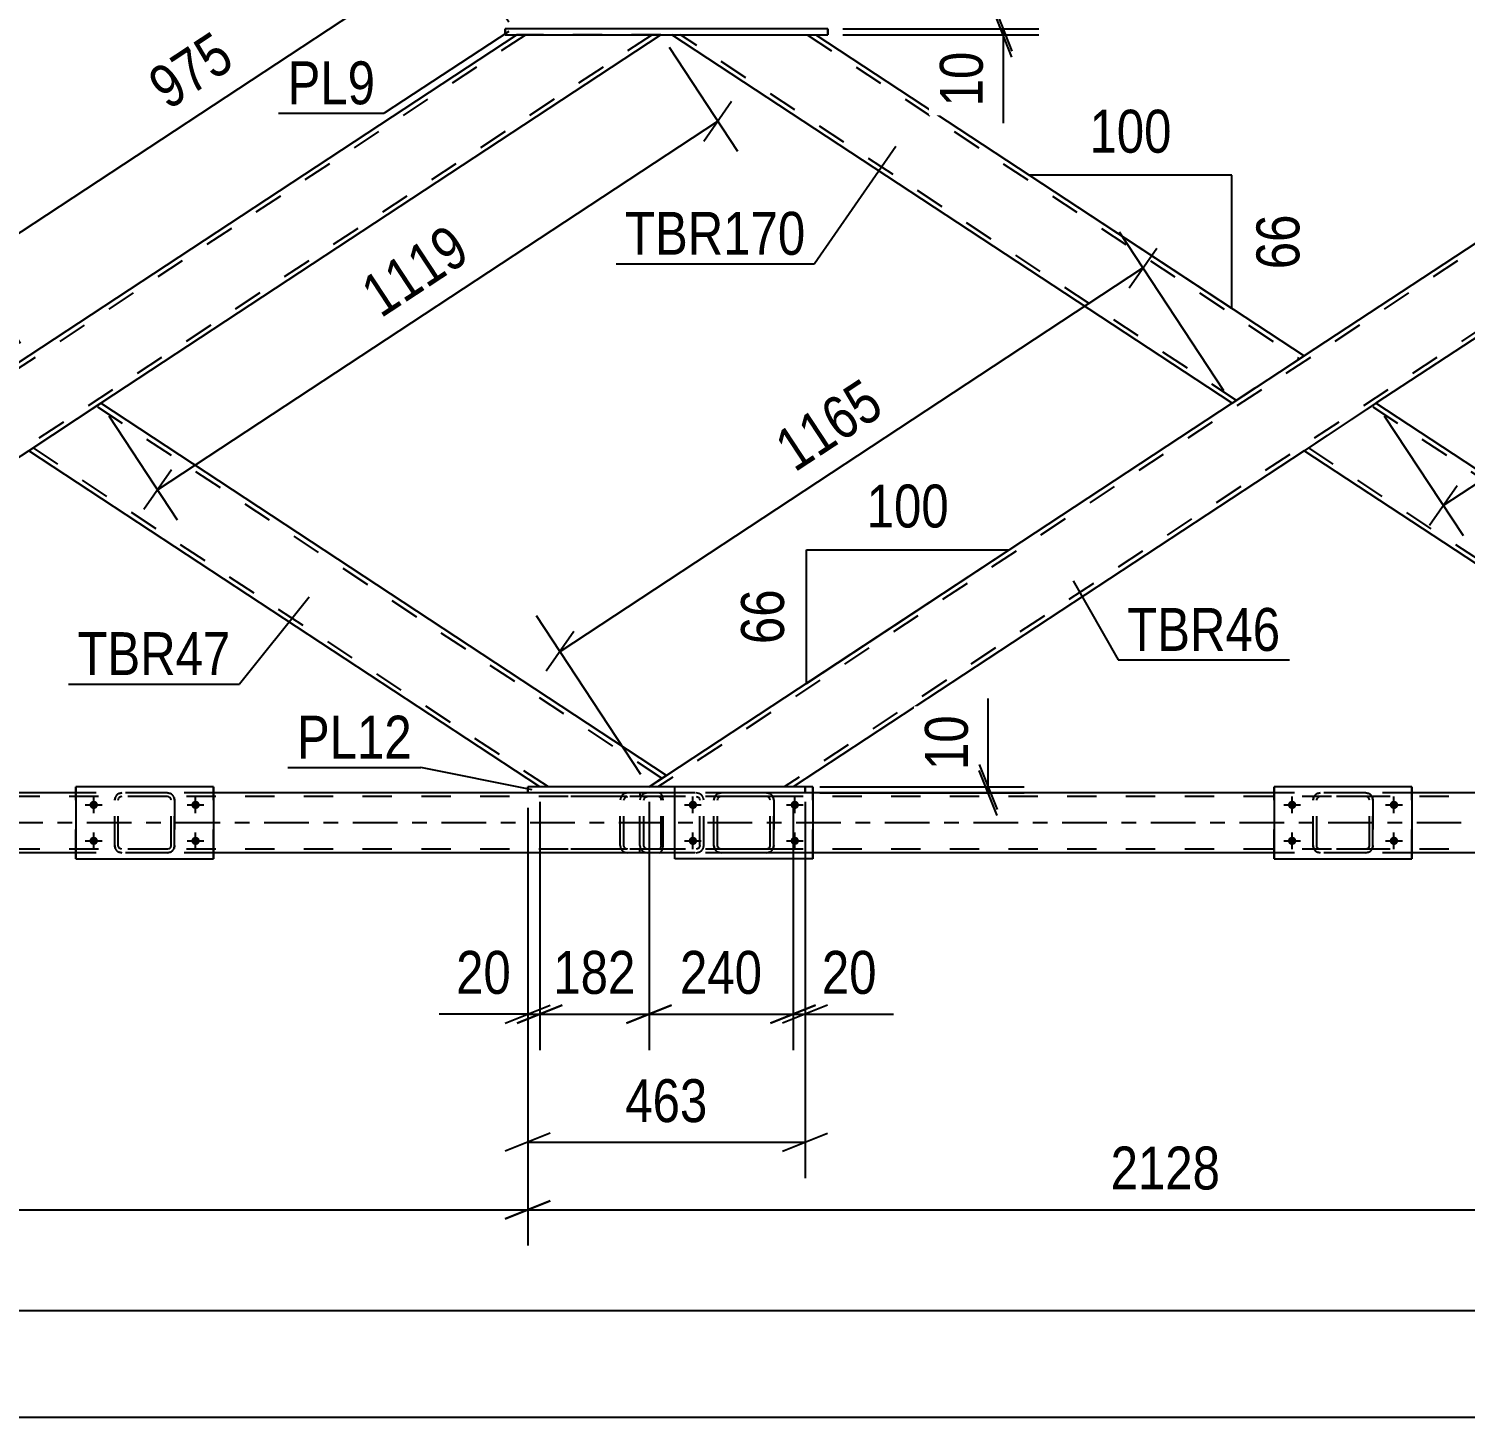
# Model space of a CAD drawing. Header units: millimetres. Extents: x -815 to 374, y -743 to 98.
# Drawn here: x -330.5 to -234.6, y -59.2 to 33.4 of the extents above; entities that cross this region are included whole.
import ezdxf

# ---------------------------------------------------------------- set-up
doc = ezdxf.new("R2010")
doc.units = ezdxf.units.MM
doc.linetypes.add('DXK_LINE_DOT2', pattern=[3.9198, 1.9599, -1.9599])
doc.linetypes.add('DXK_LINE_DOT3', pattern=[5.9187, 2.979, -0.9799, 0.9799, -0.9799])
doc.styles.add('Arial Narrow', font='ARIALN.TTF', dxfattribs={"height": 0.2})

# ---------------------------------------------------------------- blocks, each defined once
blk = doc.blocks.new('Part-232933173-4853 - 4786')
at = {"color": 2, "linetype": 'Continuous'}
for p, q in [((-325.657, 8.422), (-330.461, 5.262)), ((-287.894, -16.418), (-325.657, 8.422)), ((-296.347, -17.178), (-330.461, 5.262)), ((-289.048, -17.178), (-287.894, -16.418))]:
    blk.add_line(p, q, dxfattribs=at)
at = {"color": 7, "linetype": 'DXK_LINE_DOT2'}
for p, q in [((-325.701, 8.392), (-326.239, 8.039)), ((-288.185, -16.61), (-325.948, 8.23)), ((-330.17, 5.453), (-330.148, 5.468)), ((-295.765, -17.178), (-330.17, 5.453)), ((-289.048, -17.178), (-296.347, -17.178)), ((-287.938, -16.447), (-288.476, -16.801))]:
    blk.add_line(p, q, dxfattribs=at)
blk = doc.blocks.new('Part-232933173-4828 - 4786')
at = {"color": 7, "linetype": 'DXK_LINE_DOT2'}
for p, q in [((-212.15, 33.021), (-288.466, -17.178)), ((-203.707, 33.021), (-280.023, -17.178)), ((-203.125, 33.021), (-212.732, 33.021)), ((-245.327, 11.582), (-250.131, 8.422)), ((-240.523, 8.422), (-245.327, 5.262)), ((-287.894, -16.418), (-289.048, -17.178)), ((-279.44, -17.178), (-289.048, -17.178))]:
    blk.add_line(p, q, dxfattribs=at)
at = {"color": 2, "linetype": 'Continuous'}
for p, q in [((-212.732, 33.021), (-245.327, 11.582)), ((-203.125, 33.021), (-240.523, 8.422)), ((-250.131, 8.422), (-287.894, -16.418)), ((-245.327, 5.262), (-279.44, -17.178))]:
    blk.add_line(p, q, dxfattribs=at)
blk = doc.blocks.new('Part-232933173-4843 - 4786')
at = {"color": 2, "linetype": 'Continuous'}
for p, q in [((-240.523, 8.422), (-245.327, 5.262)), ((-202.76, -16.418), (-240.523, 8.422)), ((-211.213, -17.178), (-245.327, 5.262)), ((-203.914, -17.178), (-202.76, -16.418))]:
    blk.add_line(p, q, dxfattribs=at)
at = {"color": 7, "linetype": 'DXK_LINE_DOT2'}
for p, q in [((-240.567, 8.392), (-241.105, 8.039)), ((-203.051, -16.61), (-240.814, 8.23)), ((-245.036, 5.453), (-245.013, 5.468)), ((-210.631, -17.178), (-245.036, 5.453)), ((-203.914, -17.178), (-211.213, -17.178)), ((-202.804, -16.447), (-203.342, -16.801))]:
    blk.add_line(p, q, dxfattribs=at)
blk = doc.blocks.new('Part-232933173-4848 - 4786')
at = {"color": 7, "linetype": 'DXK_LINE_DOT2'}
for p, q in [((-297.284, 33.021), (-373.6, -17.178)), ((-288.841, 33.021), (-365.157, -17.178)), ((-288.259, 33.021), (-297.867, 33.021)), ((-330.461, 11.582), (-335.265, 8.422)), ((-325.657, 8.422), (-330.461, 5.262)), ((-373.028, -16.418), (-374.182, -17.178)), ((-364.575, -17.178), (-374.182, -17.178))]:
    blk.add_line(p, q, dxfattribs=at)
at = {"color": 2, "linetype": 'Continuous'}
for p, q in [((-297.867, 33.021), (-330.461, 11.582)), ((-288.259, 33.021), (-325.657, 8.422)), ((-335.265, 8.422), (-373.028, -16.418)), ((-330.461, 5.262), (-364.575, -17.178))]:
    blk.add_line(p, q, dxfattribs=at)
blk = doc.blocks.new('Part-232933173-46363 - 4786')
at = {"color": 2, "linetype": 'Continuous'}
for p, q in [((-318.123, -17.178), (-327.323, -17.178)), ((-327.323, -17.178), (-327.323, -21.978)), ((-318.123, -17.178), (-318.123, -21.978)), ((-327.323, -21.978), (-318.123, -21.978))]:
    blk.add_line(p, q, dxfattribs=at)
at = {"color": 7, "linetype": 'DXK_LINE_DOT2'}
for p, q in [((-327.323, -21.978), (-327.323, -17.178)), ((-318.123, -21.978), (-318.123, -17.178))]:
    blk.add_line(p, q, dxfattribs=at)
blk = doc.blocks.new('Bolt-232933173-46444 - 4786')
at = {"linetype": 'Continuous'}
for points in [[(-286.123, -18.098, -1), (-286.123, -18.658, -1)], [(-279.323, -18.098, -1), (-279.323, -18.658, -1)], [(-286.123, -20.498, -1), (-286.123, -21.058, -1)], [(-279.323, -20.498, -1), (-279.323, -21.058, -1)]]:
    blk.add_hatch(color=1, dxfattribs=at).paths.add_polyline_path(points)
at = {"color": 1, "linetype": 'Continuous'}
for p, q in [((-286.123, -18.938), (-286.123, -17.818)), ((-279.323, -18.938), (-279.323, -17.818)), ((-286.683, -18.378), (-285.563, -18.378)), ((-279.883, -18.378), (-278.763, -18.378)), ((-286.683, -20.778), (-285.563, -20.778)), ((-286.123, -21.338), (-286.123, -20.218)), ((-279.883, -20.778), (-278.763, -20.778)), ((-279.323, -21.338), (-279.323, -20.218))]:
    blk.add_line(p, q, dxfattribs=at)
blk = doc.blocks.new('Part-232933173-4923 - 4786')
at = {"color": 7, "linetype": 'DXK_LINE_DOT2'}
for p, q in [((-289.622, -17.888), (-289.658, -18.058)), ((-289.658, -21.098), (-289.658, -18.058)), ((-289.619, -17.874), (-289.622, -17.888)), ((-289.403, -18.058), (-289.383, -17.966)), ((-289.403, -21.098), (-289.403, -18.058)), ((-289.383, -17.966), (-289.328, -17.888)), ((-289.147, -17.578), (-289.343, -17.614)), ((-289.328, -17.888), (-289.245, -17.836)), ((-289.245, -17.836), (-289.147, -17.818)), ((-279.405, -17.578), (-289.147, -17.578)), ((-279.405, -17.818), (-289.147, -17.818)), ((-285.717, -17.614), (-285.912, -17.578)), ((-285.912, -17.818), (-285.815, -17.836)), ((-285.815, -17.836), (-285.732, -17.888)), ((-285.732, -17.888), (-285.676, -17.966)), ((-285.676, -17.966), (-285.657, -18.058)), ((-285.657, -21.098), (-285.657, -18.058)), ((-285.437, -17.888), (-285.44, -17.874)), ((-285.401, -18.058), (-285.437, -17.888)), ((-285.401, -21.098), (-285.401, -18.058)), ((-289.658, -21.098), (-289.639, -21.189)), ((-289.639, -21.189), (-289.619, -21.281)), ((-289.383, -21.189), (-289.403, -21.098)), ((-289.328, -21.267), (-289.383, -21.189)), ((-289.343, -21.541), (-289.147, -21.578)), ((-289.245, -21.319), (-289.328, -21.267)), ((-289.147, -21.338), (-289.245, -21.319)), ((-279.405, -21.338), (-289.147, -21.338)), ((-279.405, -21.578), (-289.147, -21.578)), ((-285.815, -21.319), (-285.912, -21.338)), ((-285.912, -21.578), (-285.717, -21.541)), ((-285.732, -21.267), (-285.815, -21.319)), ((-285.676, -21.189), (-285.732, -21.267)), ((-285.657, -21.098), (-285.676, -21.189)), ((-285.44, -21.281), (-285.421, -21.189)), ((-285.421, -21.189), (-285.401, -21.098))]:
    blk.add_line(p, q, dxfattribs=at)
for centre, start, end in [((-289.167, -18.078), 110.75832, 155.68004), ((-285.893, -18.078), 24.31996, 69.24168), ((-289.167, -21.077), 204.31996, 249.24168), ((-285.893, -21.077), 290.75832, 335.68004)]:
    blk.add_arc(centre, 0.496, start, end, dxfattribs=at)
blk = doc.blocks.new('Part-232933173-4930 - 4786')
at = {"color": 7, "linetype": 'DXK_LINE_DOT2'}
for p, q in [((-288.382, -17.578), (-296.046, -17.578)), ((-288.382, -17.818), (-296.046, -17.818)), ((-290.941, -17.888), (-290.976, -18.058)), ((-290.976, -21.098), (-290.976, -18.058)), ((-290.938, -17.874), (-290.941, -17.888)), ((-290.725, -18.058), (-290.706, -17.966)), ((-290.725, -21.098), (-290.725, -18.058)), ((-290.706, -17.966), (-290.651, -17.888)), ((-290.473, -17.578), (-290.666, -17.614)), ((-290.651, -17.888), (-290.57, -17.836)), ((-290.57, -17.836), (-290.473, -17.818)), ((-289.658, -17.578), (-289.658, -17.818)), ((-288.278, -17.614), (-288.382, -17.578)), ((-288.382, -17.818), (-288.33, -17.836)), ((-288.33, -17.836), (-288.286, -17.888)), ((-288.286, -17.888), (-288.257, -17.966)), ((-288.19, -17.718), (-288.278, -17.614)), ((-288.257, -17.966), (-288.247, -18.058)), ((-288.247, -21.098), (-288.247, -18.058)), ((-288.132, -17.874), (-288.19, -17.718)), ((-288.111, -18.058), (-288.132, -17.874)), ((-288.111, -21.098), (-288.111, -18.058)), ((-288.382, -21.338), (-296.046, -21.338)), ((-288.382, -21.578), (-296.046, -21.578)), ((-290.976, -21.098), (-290.957, -21.189)), ((-290.957, -21.189), (-290.938, -21.281)), ((-290.706, -21.189), (-290.725, -21.098)), ((-290.651, -21.267), (-290.706, -21.189)), ((-290.666, -21.541), (-290.473, -21.578)), ((-290.57, -21.319), (-290.651, -21.267)), ((-290.473, -21.338), (-290.57, -21.319)), ((-289.658, -21.578), (-289.658, -21.338)), ((-288.33, -21.319), (-288.382, -21.338)), ((-288.382, -21.578), (-288.278, -21.541)), ((-288.286, -21.267), (-288.33, -21.319)), ((-288.257, -21.189), (-288.286, -21.267)), ((-288.278, -21.541), (-288.19, -21.437)), ((-288.247, -21.098), (-288.257, -21.189)), ((-288.19, -21.437), (-288.132, -21.281)), ((-288.132, -21.281), (-288.111, -21.098))]:
    blk.add_line(p, q, dxfattribs=at)
for centre, start, end in [((-290.488, -18.073), 111.1941, 156.15059), ((-290.488, -21.082), 203.84941, 248.8059)]:
    blk.add_arc(centre, 0.492, start, end, dxfattribs=at)
blk = doc.blocks.new('Part-232933173-5013 - 4786')
at = {"color": 2, "linetype": 'Continuous'}
for p, q in [((-250.131, 8.422), (-287.529, 33.021)), ((-277.921, 33.021), (-245.327, 11.582)), ((-250.131, 8.422), (-245.327, 11.582))]:
    blk.add_line(p, q, dxfattribs=at)
at = {"color": 7, "linetype": 'DXK_LINE_DOT2'}
for p, q in [((-287.529, 33.021), (-277.921, 33.021)), ((-249.84, 8.613), (-286.947, 33.021)), ((-278.503, 33.021), (-245.618, 11.39)), ((-245.618, 11.39), (-245.686, 11.345))]:
    blk.add_line(p, q, dxfattribs=at)
blk = doc.blocks.new('Part-232933173-5040 - 4786')
at = {"color": 2, "linetype": 'Continuous'}
for p, q in [((-298.667, 33.021), (-298.667, 33.421)), ((-298.667, 33.421), (-298.667, 33.421)), ((-277.121, 33.421), (-298.667, 33.421)), ((-298.667, 33.021), (-298.667, 33.021)), ((-298.667, 33.021), (-277.121, 33.021)), ((-277.121, 33.421), (-277.121, 33.021))]:
    blk.add_line(p, q, dxfattribs=at)
at = {"color": 7, "linetype": 'DXK_LINE_DOT2'}
for p, q in [((-298.667, 33.421), (-298.667, 33.021)), ((-277.121, 33.421), (-277.121, 33.421)), ((-277.121, 33.021), (-277.121, 33.421)), ((-277.121, 33.021), (-277.121, 33.021))]:
    blk.add_line(p, q, dxfattribs=at)
blk = doc.blocks.new('Part-232933173-5105 - 4786')
at = {"color": 2, "linetype": 'Continuous'}
for p, q in [((-297.147, -17.578), (-297.147, -17.178)), ((-297.147, -17.178), (-297.147, -17.178)), ((-287.323, -17.178), (-297.147, -17.178)), ((-297.147, -17.578), (-297.147, -17.578)), ((-287.323, -17.578), (-297.147, -17.578))]:
    blk.add_line(p, q, dxfattribs=at)
at = {"color": 7, "linetype": 'DXK_LINE_DOT2'}
for p, q in [((-297.147, -17.178), (-297.147, -17.578)), ((-278.64, -17.178), (-287.884, -17.178)), ((-278.64, -17.578), (-278.64, -17.178)), ((-278.64, -17.178), (-278.64, -17.578)), ((-278.64, -17.578), (-287.323, -17.578))]:
    blk.add_line(p, q, dxfattribs=at)
blk = doc.blocks.new('Part-232933173-5179 - 4786')
at = {"color": 7, "linetype": 'DXK_LINE_DOT2'}
for p, q in [((-63.184, -17.818), (-735.323, -17.818)), ((-318.123, -17.578), (-327.323, -17.578)), ((-278.123, -17.578), (-297.147, -17.578)), ((-238.123, -17.578), (-247.323, -17.578)), ((-63.184, -21.338), (-735.323, -21.338)), ((-318.123, -21.578), (-327.323, -21.578)), ((-278.123, -21.578), (-287.323, -21.578)), ((-238.123, -21.578), (-247.323, -21.578))]:
    blk.add_line(p, q, dxfattribs=at)
at = {"color": 2, "linetype": 'Continuous'}
for p, q in [((-327.323, -17.578), (-358.123, -17.578)), ((-297.147, -17.578), (-318.123, -17.578)), ((-247.323, -17.578), (-278.123, -17.578)), ((-212.013, -17.578), (-238.123, -17.578)), ((-327.323, -21.578), (-358.123, -21.578)), ((-287.323, -21.578), (-318.123, -21.578)), ((-247.323, -21.578), (-278.123, -21.578)), ((-207.323, -21.578), (-238.123, -21.578))]:
    blk.add_line(p, q, dxfattribs=at)
at = {"color": 7, "linetype": 'DXK_LINE_DOT3'}
blk.add_line((-63.184, -19.578), (-735.323, -19.578), dxfattribs=at)
blk = doc.blocks.new('Part-232933173-46355 - 4786')
at = {"color": 7, "linetype": 'DXK_LINE_DOT2'}
for p, q in [((-244.723, -18.058), (-244.687, -17.874)), ((-244.687, -17.874), (-244.723, -18.058)), ((-244.723, -21.098), (-244.723, -18.058)), ((-244.723, -18.058), (-244.723, -18.058)), ((-244.723, -21.098), (-244.723, -18.058)), ((-244.483, -18.058), (-244.465, -17.966)), ((-244.483, -18.058), (-244.465, -17.966)), ((-244.483, -21.098), (-244.483, -18.058)), ((-244.483, -18.058), (-244.483, -18.058)), ((-244.483, -21.098), (-244.483, -18.058)), ((-244.465, -17.966), (-244.413, -17.888)), ((-244.427, -17.614), (-244.243, -17.578)), ((-244.243, -17.578), (-244.427, -17.614)), ((-244.335, -17.836), (-244.413, -17.888)), ((-244.243, -17.818), (-244.335, -17.836)), ((-241.203, -17.578), (-244.243, -17.578)), ((-241.203, -17.818), (-244.243, -17.818)), ((-241.203, -17.578), (-241.019, -17.614)), ((-241.019, -17.614), (-241.203, -17.578)), ((-241.111, -17.836), (-241.203, -17.818)), ((-241.033, -17.888), (-241.111, -17.836)), ((-240.981, -17.966), (-241.033, -17.888)), ((-240.963, -18.058), (-240.981, -17.966)), ((-240.963, -18.058), (-240.981, -17.966)), ((-240.963, -21.098), (-240.963, -18.058)), ((-240.963, -18.058), (-240.963, -18.058)), ((-240.963, -21.098), (-240.963, -18.058)), ((-240.76, -17.874), (-240.723, -18.058)), ((-240.723, -18.058), (-240.76, -17.874)), ((-240.723, -21.098), (-240.723, -18.058)), ((-240.723, -18.058), (-240.723, -18.058)), ((-240.723, -18.058), (-240.723, -21.098)), ((-244.723, -21.098), (-244.723, -21.098)), ((-244.687, -21.281), (-244.723, -21.098)), ((-244.723, -21.098), (-244.687, -21.281)), ((-244.483, -21.098), (-244.483, -21.098)), ((-244.465, -21.189), (-244.483, -21.098)), ((-244.465, -21.189), (-244.483, -21.098)), ((-244.413, -21.267), (-244.465, -21.189)), ((-244.243, -21.578), (-244.427, -21.541)), ((-244.427, -21.541), (-244.243, -21.578)), ((-244.335, -21.319), (-244.413, -21.267)), ((-244.243, -21.338), (-244.335, -21.319)), ((-241.203, -21.338), (-244.243, -21.338)), ((-241.203, -21.578), (-244.243, -21.578)), ((-241.111, -21.319), (-241.203, -21.338)), ((-241.019, -21.541), (-241.203, -21.578)), ((-241.203, -21.578), (-241.019, -21.541)), ((-241.033, -21.267), (-241.111, -21.319)), ((-240.981, -21.189), (-241.033, -21.267)), ((-240.981, -21.189), (-240.963, -21.098)), ((-240.981, -21.189), (-240.963, -21.098)), ((-240.963, -21.098), (-240.963, -21.098)), ((-240.723, -21.098), (-240.76, -21.281)), ((-240.76, -21.281), (-240.723, -21.098)), ((-240.723, -21.098), (-240.723, -21.098))]:
    blk.add_line(p, q, dxfattribs=at)
at = {"color": 7, "linetype": 'DXK_LINE_DOT3'}
blk.add_line((-242.723, -19.578), (-242.723, -19.578), dxfattribs=at)
at = {"color": 7, "linetype": 'DXK_LINE_DOT2'}
for centre, start, end in [((-244.243, -18.058), 112.5, 157.5), ((-244.243, -18.058), 112.5, 157.5), ((-241.203, -18.058), 22.5, 67.5), ((-241.203, -18.058), 22.5, 67.5), ((-244.243, -21.098), 202.5, 247.5), ((-244.243, -21.098), 202.5, 247.5), ((-241.203, -21.098), 292.5, 337.5), ((-241.203, -21.098), 292.5, 337.5)]:
    blk.add_arc(centre, 0.48, start, end, dxfattribs=at)
blk = doc.blocks.new('Part-232933173-46356 - 4786')
at = {"color": 2, "linetype": 'Continuous'}
for p, q in [((-238.123, -17.178), (-247.323, -17.178)), ((-247.323, -17.178), (-247.323, -21.978)), ((-238.123, -17.178), (-238.123, -21.978)), ((-247.323, -21.978), (-238.123, -21.978))]:
    blk.add_line(p, q, dxfattribs=at)
at = {"color": 7, "linetype": 'DXK_LINE_DOT2'}
for p, q in [((-247.323, -21.978), (-247.323, -17.178)), ((-238.123, -21.978), (-238.123, -17.178))]:
    blk.add_line(p, q, dxfattribs=at)
blk = doc.blocks.new('Part-232933173-46358 - 4786')
at = {"color": 7, "linetype": 'DXK_LINE_DOT2'}
for p, q in [((-284.723, -18.058), (-284.687, -17.874)), ((-284.687, -17.874), (-284.723, -18.058)), ((-284.723, -21.098), (-284.723, -18.058)), ((-284.723, -18.058), (-284.723, -18.058)), ((-284.723, -21.098), (-284.723, -18.058)), ((-284.483, -18.058), (-284.465, -17.966)), ((-284.483, -18.058), (-284.465, -17.966)), ((-284.483, -21.098), (-284.483, -18.058)), ((-284.483, -18.058), (-284.483, -18.058)), ((-284.483, -21.098), (-284.483, -18.058)), ((-284.465, -17.966), (-284.413, -17.888)), ((-284.427, -17.614), (-284.243, -17.578)), ((-284.243, -17.578), (-284.427, -17.614)), ((-284.335, -17.836), (-284.413, -17.888)), ((-284.243, -17.818), (-284.335, -17.836)), ((-281.203, -17.578), (-284.243, -17.578)), ((-281.203, -17.818), (-284.243, -17.818)), ((-281.203, -17.578), (-281.019, -17.614)), ((-281.019, -17.614), (-281.203, -17.578)), ((-281.111, -17.836), (-281.203, -17.818)), ((-281.033, -17.888), (-281.111, -17.836)), ((-280.981, -17.966), (-281.033, -17.888)), ((-280.963, -18.058), (-280.981, -17.966)), ((-280.963, -18.058), (-280.981, -17.966)), ((-280.963, -21.098), (-280.963, -18.058)), ((-280.963, -18.058), (-280.963, -18.058)), ((-280.963, -21.098), (-280.963, -18.058)), ((-280.76, -17.874), (-280.723, -18.058)), ((-280.723, -18.058), (-280.76, -17.874)), ((-280.723, -21.098), (-280.723, -18.058)), ((-280.723, -18.058), (-280.723, -18.058)), ((-280.723, -18.058), (-280.723, -21.098)), ((-284.723, -21.098), (-284.723, -21.098)), ((-284.687, -21.281), (-284.723, -21.098)), ((-284.723, -21.098), (-284.687, -21.281)), ((-284.483, -21.098), (-284.483, -21.098)), ((-284.465, -21.189), (-284.483, -21.098)), ((-284.465, -21.189), (-284.483, -21.098)), ((-284.413, -21.267), (-284.465, -21.189)), ((-284.243, -21.578), (-284.427, -21.541)), ((-284.427, -21.541), (-284.243, -21.578)), ((-284.335, -21.319), (-284.413, -21.267)), ((-284.243, -21.338), (-284.335, -21.319)), ((-281.203, -21.338), (-284.243, -21.338)), ((-281.203, -21.578), (-284.243, -21.578)), ((-281.111, -21.319), (-281.203, -21.338)), ((-281.019, -21.541), (-281.203, -21.578)), ((-281.203, -21.578), (-281.019, -21.541)), ((-281.033, -21.267), (-281.111, -21.319)), ((-280.981, -21.189), (-281.033, -21.267)), ((-280.981, -21.189), (-280.963, -21.098)), ((-280.981, -21.189), (-280.963, -21.098)), ((-280.963, -21.098), (-280.963, -21.098)), ((-280.723, -21.098), (-280.76, -21.281)), ((-280.76, -21.281), (-280.723, -21.098)), ((-280.723, -21.098), (-280.723, -21.098))]:
    blk.add_line(p, q, dxfattribs=at)
at = {"color": 7, "linetype": 'DXK_LINE_DOT3'}
blk.add_line((-282.723, -19.578), (-282.723, -19.578), dxfattribs=at)
at = {"color": 7, "linetype": 'DXK_LINE_DOT2'}
for centre, start, end in [((-284.243, -18.058), 112.5, 157.5), ((-284.243, -18.058), 112.5, 157.5), ((-281.203, -18.058), 22.5, 67.5), ((-281.203, -18.058), 22.5, 67.5), ((-284.243, -21.098), 202.5, 247.5), ((-284.243, -21.098), 202.5, 247.5), ((-281.203, -21.098), 292.5, 337.5), ((-281.203, -21.098), 292.5, 337.5)]:
    blk.add_arc(centre, 0.48, start, end, dxfattribs=at)
blk = doc.blocks.new('Part-232933173-46359 - 4786')
at = {"color": 2, "linetype": 'Continuous'}
for p, q in [((-278.123, -17.178), (-287.323, -17.178)), ((-287.323, -21.978), (-287.323, -17.178)), ((-278.123, -17.178), (-278.123, -21.978)), ((-278.123, -21.978), (-287.323, -21.978))]:
    blk.add_line(p, q, dxfattribs=at)
at = {"color": 7, "linetype": 'DXK_LINE_DOT2'}
blk.add_line((-278.123, -21.978), (-278.123, -17.178), dxfattribs=at)
blk = doc.blocks.new('Part-232933173-46362 - 4786')
at = {"color": 7, "linetype": 'DXK_LINE_DOT2'}
for p, q in [((-324.723, -18.058), (-324.687, -17.874)), ((-324.687, -17.874), (-324.723, -18.058)), ((-324.723, -21.098), (-324.723, -18.058)), ((-324.723, -18.058), (-324.723, -18.058)), ((-324.723, -21.098), (-324.723, -18.058)), ((-324.483, -18.058), (-324.465, -17.966)), ((-324.483, -18.058), (-324.465, -17.966)), ((-324.483, -21.098), (-324.483, -18.058)), ((-324.483, -18.058), (-324.483, -18.058)), ((-324.483, -21.098), (-324.483, -18.058)), ((-324.465, -17.966), (-324.413, -17.888)), ((-324.427, -17.614), (-324.243, -17.578)), ((-324.243, -17.578), (-324.427, -17.614)), ((-324.335, -17.836), (-324.413, -17.888)), ((-324.243, -17.818), (-324.335, -17.836)), ((-321.203, -17.578), (-324.243, -17.578)), ((-321.203, -17.818), (-324.243, -17.818)), ((-321.203, -17.578), (-321.019, -17.614)), ((-321.019, -17.614), (-321.203, -17.578)), ((-321.111, -17.836), (-321.203, -17.818)), ((-321.033, -17.888), (-321.111, -17.836)), ((-320.981, -17.966), (-321.033, -17.888)), ((-320.963, -18.058), (-320.981, -17.966)), ((-320.963, -18.058), (-320.981, -17.966)), ((-320.963, -21.098), (-320.963, -18.058)), ((-320.963, -18.058), (-320.963, -18.058)), ((-320.963, -21.098), (-320.963, -18.058)), ((-320.76, -17.874), (-320.723, -18.058)), ((-320.723, -18.058), (-320.76, -17.874)), ((-320.723, -21.098), (-320.723, -18.058)), ((-320.723, -18.058), (-320.723, -18.058)), ((-320.723, -18.058), (-320.723, -21.098)), ((-324.723, -21.098), (-324.723, -21.098)), ((-324.687, -21.281), (-324.723, -21.098)), ((-324.723, -21.098), (-324.687, -21.281)), ((-324.483, -21.098), (-324.483, -21.098)), ((-324.465, -21.189), (-324.483, -21.098)), ((-324.465, -21.189), (-324.483, -21.098)), ((-324.413, -21.267), (-324.465, -21.189)), ((-324.243, -21.578), (-324.427, -21.541)), ((-324.427, -21.541), (-324.243, -21.578)), ((-324.335, -21.319), (-324.413, -21.267)), ((-324.243, -21.338), (-324.335, -21.319)), ((-321.203, -21.338), (-324.243, -21.338)), ((-321.203, -21.578), (-324.243, -21.578)), ((-321.111, -21.319), (-321.203, -21.338)), ((-321.019, -21.541), (-321.203, -21.578)), ((-321.203, -21.578), (-321.019, -21.541)), ((-321.033, -21.267), (-321.111, -21.319)), ((-320.981, -21.189), (-321.033, -21.267)), ((-320.981, -21.189), (-320.963, -21.098)), ((-320.981, -21.189), (-320.963, -21.098)), ((-320.963, -21.098), (-320.963, -21.098)), ((-320.723, -21.098), (-320.76, -21.281)), ((-320.76, -21.281), (-320.723, -21.098)), ((-320.723, -21.098), (-320.723, -21.098))]:
    blk.add_line(p, q, dxfattribs=at)
at = {"color": 7, "linetype": 'DXK_LINE_DOT3'}
blk.add_line((-322.723, -19.578), (-322.723, -19.578), dxfattribs=at)
at = {"color": 7, "linetype": 'DXK_LINE_DOT2'}
for centre, start, end in [((-324.243, -18.058), 112.5, 157.5), ((-324.243, -18.058), 112.5, 157.5), ((-321.203, -18.058), 22.5, 67.5), ((-321.203, -18.058), 22.5, 67.5), ((-324.243, -21.098), 202.5, 247.5), ((-324.243, -21.098), 202.5, 247.5), ((-321.203, -21.098), 292.5, 337.5), ((-321.203, -21.098), 292.5, 337.5)]:
    blk.add_arc(centre, 0.48, start, end, dxfattribs=at)
blk = doc.blocks.new('Bolt-232933173-46443 - 4786')
at = {"linetype": 'Continuous'}
for points in [[(-246.123, -18.098, -1), (-246.123, -18.658, -1)], [(-239.323, -18.098, -1), (-239.323, -18.658, -1)], [(-246.123, -20.498, -1), (-246.123, -21.058, -1)], [(-239.323, -20.498, -1), (-239.323, -21.058, -1)]]:
    blk.add_hatch(color=1, dxfattribs=at).paths.add_polyline_path(points)
at = {"color": 1, "linetype": 'Continuous'}
for p, q in [((-246.123, -18.938), (-246.123, -17.818)), ((-239.323, -18.938), (-239.323, -17.818)), ((-246.683, -18.378), (-245.563, -18.378)), ((-239.883, -18.378), (-238.763, -18.378)), ((-246.683, -20.778), (-245.563, -20.778)), ((-246.123, -21.338), (-246.123, -20.218)), ((-239.883, -20.778), (-238.763, -20.778)), ((-239.323, -21.338), (-239.323, -20.218))]:
    blk.add_line(p, q, dxfattribs=at)
blk = doc.blocks.new('Bolt-232933173-46446 - 4786')
at = {"linetype": 'Continuous'}
for points in [[(-326.123, -18.098, -1), (-326.123, -18.658, -1)], [(-319.323, -18.098, -1), (-319.323, -18.658, -1)], [(-326.123, -20.498, -1), (-326.123, -21.058, -1)], [(-319.323, -20.498, -1), (-319.323, -21.058, -1)]]:
    blk.add_hatch(color=1, dxfattribs=at).paths.add_polyline_path(points)
at = {"color": 1, "linetype": 'Continuous'}
for p, q in [((-326.123, -18.938), (-326.123, -17.818)), ((-319.323, -18.938), (-319.323, -17.818)), ((-326.683, -18.378), (-325.563, -18.378)), ((-319.883, -18.378), (-318.763, -18.378)), ((-326.683, -20.778), (-325.563, -20.778)), ((-326.123, -21.338), (-326.123, -20.218)), ((-319.883, -20.778), (-318.763, -20.778)), ((-319.323, -21.338), (-319.323, -20.218))]:
    blk.add_line(p, q, dxfattribs=at)
blk = doc.blocks.new('StraightDimension-232933173-6918 - 4786')
at = {"color": 7, "linetype": 'Continuous'}
for p, q in [((-296.347, -18.178), (-296.347, -34.738)), ((-297.147, -18.578), (-297.147, -34.738)), ((-297.147, -32.338), (-303.054, -32.338)), ((-297.147, -32.338), (-303.054, -32.338)), ((-298.647, -32.938), (-295.647, -31.738)), ((-294.847, -31.738), (-297.847, -32.938)), ((-297.147, -32.338), (-296.347, -32.338))]:
    blk.add_line(p, q, dxfattribs=at)
at = {"color": 0}
blk.add_wipeout([(-297.672, -31.588), (-297.672, -27.388), (-302.529, -27.388), (-302.529, -31.588)], dxfattribs=at)
at = {"color": 3, "style": 'Arial Narrow'}
blk.add_text('20', height=2.8633, dxfattribs=at).set_placement((-301.929, -30.988))
blk = doc.blocks.new('StraightDimension-232933173-20687 - 4786')
at = {"color": 7, "linetype": 'Continuous'}
for p, q in [((-250.68, 9.257), (-257.644, 19.844)), ((-257.001, 16.137), (-255.154, 18.788)), ((-294.995, -8.137), (-256.078, 17.463)), ((-289.598, -16.342), (-296.561, -5.756)), ((-294.072, -6.811), (-295.919, -9.462))]:
    blk.add_line(p, q, dxfattribs=at)
at = {"color": 0}
blk.add_wipeout([(-272.393, 7.628), (-274.701, 11.137), (-281.813, 6.46), (-279.505, 2.951)], dxfattribs=at)
at = {"color": 3, "style": 'Arial Narrow'}
blk.add_text('1165', height=2.8633, rotation=33.33468, dxfattribs=at).set_placement((-279.333, 3.782))
blk = doc.blocks.new('StraightDimension-232933173-37533 - 4786')
at = {"color": 7, "linetype": 'Continuous'}
blk.add_line((-775.388, -59.247), (-62.544, -59.247), dxfattribs=at)
blk = doc.blocks.new('StraightDimension-232933173-37415 - 4786')
at = {"color": 7, "linetype": 'Continuous'}
blk.add_line((-774.748, -52.113), (-63.184, -52.113), dxfattribs=at)
blk = doc.blocks.new('AngleDimension-232933173-6389 - 4786')
at = {"color": 7, "linetype": 'Continuous'}
for p, q in [((-250.14, 23.65), (-263.675, 23.65)), ((-250.14, 14.748), (-263.675, 23.65)), ((-250.14, 14.748), (-250.14, 23.65)), ((-250.151, 14.755), (-250.14, 14.748))]:
    blk.add_line(p, q, dxfattribs=at)
at = {"color": 0}
for points in [[(-253.565, 24.55), (-253.565, 28.75), (-260.25, 28.75), (-260.25, 24.55)], [(-245.04, 21.627), (-249.24, 21.627), (-249.24, 16.771), (-245.04, 16.771)]]:
    blk.add_wipeout(points, dxfattribs=at)
at = {"color": 3, "style": 'Arial Narrow'}
blk.add_text('100', height=2.8633, dxfattribs=at).set_placement((-259.65, 25.15))
blk.add_text('66', height=2.8633, rotation=90.00021, dxfattribs=at).set_placement((-245.64, 17.371))
blk = doc.blocks.new('StraightDimension-232933173-6910 - 4786')
at = {"color": 7, "linetype": 'Continuous'}
for p, q in [((-279.44, -18.178), (-279.44, -34.738)), ((-278.64, -18.178), (-278.64, -34.738)), ((-280.94, -32.938), (-277.94, -31.738)), ((-277.14, -31.738), (-280.14, -32.938)), ((-279.44, -32.338), (-278.64, -32.338)), ((-278.64, -32.338), (-272.734, -32.338)), ((-278.64, -32.338), (-272.734, -32.338))]:
    blk.add_line(p, q, dxfattribs=at)
at = {"color": 0}
blk.add_wipeout([(-273.259, -31.588), (-273.259, -27.388), (-278.115, -27.388), (-278.115, -31.588)], dxfattribs=at)
at = {"color": 3, "style": 'Arial Narrow'}
blk.add_text('20', height=2.8633, dxfattribs=at).set_placement((-277.515, -30.988))
blk = doc.blocks.new('StraightDimension-232933173-5708 - 4786')
at = {"color": 7, "linetype": 'Continuous'}
for p, q in [((-266.418, -17.178), (-266.418, -11.271)), ((-266.418, -17.178), (-266.418, -11.271)), ((-267.018, -15.678), (-265.818, -18.678)), ((-265.818, -19.078), (-267.018, -16.078)), ((-277.64, -17.178), (-264.018, -17.178)), ((-266.418, -17.578), (-266.418, -17.178)), ((-277.64, -17.578), (-264.018, -17.578))]:
    blk.add_line(p, q, dxfattribs=at)
at = {"color": 0}
blk.add_wipeout([(-267.168, -11.796), (-271.368, -11.796), (-271.368, -16.653), (-267.168, -16.653)], dxfattribs=at)
at = {"color": 3, "style": 'Arial Narrow'}
blk.add_text('10', height=2.8633, rotation=90.00021, dxfattribs=at).set_placement((-267.768, -16.053))
blk = doc.blocks.new('StraightDimension-232933173-6902 - 4786')
at = {"color": 7, "linetype": 'Continuous'}
for p, q in [((-296.347, -18.178), (-296.347, -34.738)), ((-289.048, -18.178), (-289.048, -34.738)), ((-297.847, -32.938), (-294.847, -31.738)), ((-296.347, -32.338), (-289.048, -32.338)), ((-287.548, -31.738), (-290.548, -32.938))]:
    blk.add_line(p, q, dxfattribs=at)
at = {"color": 0}
blk.add_wipeout([(-289.356, -31.588), (-289.356, -27.388), (-296.04, -27.388), (-296.04, -31.588)], dxfattribs=at)
at = {"color": 3, "style": 'Arial Narrow'}
blk.add_text('182', height=2.8633, dxfattribs=at).set_placement((-295.44, -30.988))
blk = doc.blocks.new('AngleDimension-232933173-57548 - 4786')
at = {"color": 7, "linetype": 'Continuous'}
for p, q in [((-278.544, -1.365), (-265.009, -1.365)), ((-278.544, -10.268), (-265.009, -1.365)), ((-278.544, -10.268), (-278.544, -1.365)), ((-272.664, -6.401), (-265.009, -1.365))]:
    blk.add_line(p, q, dxfattribs=at)
at = {"color": 0}
for points in [[(-268.435, -0.465), (-268.435, 3.735), (-275.119, 3.735), (-275.119, -0.465)], [(-279.444, -3.389), (-283.644, -3.389), (-283.644, -8.245), (-279.444, -8.245)]]:
    blk.add_wipeout(points, dxfattribs=at)
at = {"color": 3, "style": 'Arial Narrow'}
blk.add_text('100', height=2.8633, dxfattribs=at).set_placement((-274.519, 0.135))
blk.add_text('66', height=2.8633, rotation=90.00021, dxfattribs=at).set_placement((-280.044, -7.645))
blk = doc.blocks.new('StraightDimension-232933173-6927 - 4786')
at = {"color": 7, "linetype": 'Continuous'}
for p, q in [((-297.147, -18.578), (-297.147, -43.298)), ((-278.64, -18.578), (-278.64, -43.298)), ((-295.647, -40.298), (-298.647, -41.498)), ((-297.147, -40.898), (-278.64, -40.898)), ((-280.14, -41.498), (-277.14, -40.298))]:
    blk.add_line(p, q, dxfattribs=at)
at = {"color": 0}
blk.add_wipeout([(-284.552, -40.148), (-284.552, -35.948), (-291.236, -35.948), (-291.236, -40.148)], dxfattribs=at)
at = {"color": 3, "style": 'Arial Narrow'}
blk.add_text('463', height=2.8633, dxfattribs=at).set_placement((-290.636, -39.548))
blk = doc.blocks.new('StraightDimension-232933173-5551 - 4786')
at = {"color": 7, "linetype": 'Continuous'}
for p, q in [((-287.709, 32.186), (-283.146, 25.248)), ((-285.388, 25.928), (-283.541, 28.579)), ((-321.863, 2.654), (-284.465, 27.253)), ((-325.107, 7.586), (-320.544, 0.649)), ((-320.94, 3.979), (-322.786, 1.328))]:
    blk.add_line(p, q, dxfattribs=at)
at = {"color": 0}
blk.add_wipeout([(-300.02, 17.919), (-302.328, 21.428), (-309.44, 16.75), (-307.132, 13.241)], dxfattribs=at)
at = {"color": 3, "style": 'Arial Narrow'}
blk.add_text('1119', height=2.8633, rotation=33.33468, dxfattribs=at).set_placement((-306.96, 14.072))
blk = doc.blocks.new('StraightDimension-232933173-5526 - 4786')
at = {"color": 7, "linetype": 'Continuous'}
for p, q in [((-298.416, 33.857), (-303.4, 41.433)), ((-302.757, 37.727), (-300.91, 40.378)), ((-334.428, 17.612), (-301.834, 39.052)), ((-331.011, 12.417), (-335.994, 19.993)), ((-333.504, 18.938), (-335.351, 16.287))]:
    blk.add_line(p, q, dxfattribs=at)
at = {"color": 0}
blk.add_wipeout([(-315.75, 30.795), (-318.059, 34.304), (-323.643, 30.631), (-321.335, 27.122)], dxfattribs=at)
at = {"color": 3, "style": 'Arial Narrow'}
blk.add_text('975', height=2.8633, rotation=33.33468, dxfattribs=at).set_placement((-321.164, 27.953))
blk = doc.blocks.new('StraightDimension-232933173-6537 - 4786')
at = {"color": 7, "linetype": 'Continuous'}
for p, q in [((-266.022, 34.921), (-264.822, 31.921)), ((-264.822, 31.521), (-266.022, 34.521)), ((-276.121, 33.421), (-263.022, 33.421)), ((-276.121, 33.021), (-263.022, 33.021)), ((-265.422, 33.021), (-265.422, 33.421)), ((-265.422, 33.021), (-265.422, 27.115)), ((-265.422, 33.021), (-265.422, 27.115))]:
    blk.add_line(p, q, dxfattribs=at)
at = {"color": 0}
blk.add_wipeout([(-266.172, 32.496), (-270.372, 32.496), (-270.372, 27.64), (-266.172, 27.64)], dxfattribs=at)
at = {"color": 3, "style": 'Arial Narrow'}
blk.add_text('10', height=2.8633, rotation=90.00021, dxfattribs=at).set_placement((-266.772, 28.24))
blk = doc.blocks.new('StraightDimension-232933173-6894 - 4786')
at = {"color": 7, "linetype": 'Continuous'}
for p, q in [((-289.048, -18.178), (-289.048, -34.738)), ((-279.44, -18.178), (-279.44, -34.738)), ((-290.548, -32.938), (-287.548, -31.738)), ((-289.048, -32.338), (-279.44, -32.338)), ((-277.94, -31.738), (-280.94, -32.938))]:
    blk.add_line(p, q, dxfattribs=at)
at = {"color": 0}
blk.add_wipeout([(-280.902, -31.588), (-280.902, -27.388), (-287.586, -27.388), (-287.586, -31.588)], dxfattribs=at)
at = {"color": 3, "style": 'Arial Narrow'}
blk.add_text('240', height=2.8633, dxfattribs=at).set_placement((-286.986, -30.988))
blk = doc.blocks.new('StraightDimension-232933173-20663 - 4786')
at = {"color": 7, "linetype": 'Continuous'}
for p, q in [((-202.575, 32.186), (-197.315, 24.19)), ((-199.558, 24.869), (-197.711, 27.52)), ((-236.032, 1.595), (-198.634, 26.195)), ((-239.973, 7.586), (-234.713, -0.41)), ((-235.109, 2.921), (-236.956, 0.269))]:
    blk.add_line(p, q, dxfattribs=at)
at = {"color": 0}
blk.add_wipeout([(-214.189, 16.86), (-216.497, 20.369), (-223.609, 15.691), (-221.301, 12.182)], dxfattribs=at)
at = {"color": 3, "style": 'Arial Narrow'}
blk.add_text('1119', height=2.8633, rotation=33.33468, dxfattribs=at).set_placement((-221.13, 13.013))
blk = doc.blocks.new('StraightDimension-232933173-37241 - 4786')
at = {"color": 7, "linetype": 'Continuous'}
for p, q in [((-297.147, -18.578), (-297.147, -47.795)), ((-212.013, -18.578), (-212.013, -47.795)), ((-295.647, -44.795), (-298.647, -45.995)), ((-213.513, -45.995), (-210.513, -44.795)), ((-297.147, -45.395), (-212.013, -45.395))]:
    blk.add_line(p, q, dxfattribs=at)
at = {"color": 0}
blk.add_wipeout([(-250.324, -44.645), (-250.324, -40.445), (-258.836, -40.445), (-258.836, -44.645)], dxfattribs=at)
at = {"color": 3, "style": 'Arial Narrow'}
blk.add_text('2128', height=2.8633, dxfattribs=at).set_placement((-258.236, -44.045))
blk = doc.blocks.new('StraightDimension-232933173-37242 - 4786')
at = {"color": 7, "linetype": 'Continuous'}
for p, q in [((-382.282, -18.578), (-382.282, -47.795)), ((-297.147, -18.578), (-297.147, -47.795)), ((-380.782, -44.795), (-383.782, -45.995)), ((-298.647, -45.995), (-295.647, -44.795)), ((-382.282, -45.395), (-297.147, -45.395))]:
    blk.add_line(p, q, dxfattribs=at)
at = {"color": 0}
blk.add_wipeout([(-335.458, -44.645), (-335.458, -40.445), (-343.971, -40.445), (-343.971, -44.645)], dxfattribs=at)
at = {"color": 3, "style": 'Arial Narrow'}
blk.add_text('2128', height=2.8633, dxfattribs=at).set_placement((-343.371, -44.045))
blk = doc.blocks.new('Mark-232933173-4824 - 4786')
at = {"color": 30, "linetype": 'Continuous'}
for p, q in [((-260.735, -3.427), (-257.732, -8.702)), ((-257.732, -8.702), (-246.305, -8.702))]:
    blk.add_line(p, q, dxfattribs=at)
at = {"color": 0}
blk.add_wipeout([(-246.905, -8.102), (-246.905, -5.102), (-257.132, -5.102), (-257.132, -8.102)], dxfattribs=at)
blk.add_wipeout([(-246.905, -8.102), (-246.905, -5.102), (-257.132, -5.102), (-257.132, -8.102)], dxfattribs=at)
at = {"color": 3, "style": 'Arial Narrow'}
blk.add_text('TBR46', height=2.8633, dxfattribs=at).set_placement((-257.132, -8.102))
blk = doc.blocks.new('Mark-232933173-4849 - 4786')
at = {"color": 30, "linetype": 'Continuous'}
for p in [(-311.73, -4.507), (-327.812, -10.314)]:
    blk.add_line(p, (-316.385, -10.314), dxfattribs=at)
at = {"color": 0}
blk.add_wipeout([(-316.985, -9.714), (-316.985, -6.714), (-327.212, -6.714), (-327.212, -9.714)], dxfattribs=at)
blk.add_wipeout([(-316.985, -9.714), (-316.985, -6.714), (-327.212, -6.714), (-327.212, -9.714)], dxfattribs=at)
at = {"color": 3, "style": 'Arial Narrow'}
blk.add_text('TBR47', height=2.8633, dxfattribs=at).set_placement((-327.212, -9.714))
blk = doc.blocks.new('Mark-232933173-5009 - 4786')
at = {"color": 30, "linetype": 'Continuous'}
for p in [(-272.583, 25.554), (-291.256, 17.736)]:
    blk.add_line(p, (-278.001, 17.736), dxfattribs=at)
at = {"color": 0}
blk.add_wipeout([(-278.601, 18.336), (-278.601, 21.336), (-290.656, 21.336), (-290.656, 18.336)], dxfattribs=at)
blk.add_wipeout([(-278.601, 18.336), (-278.601, 21.336), (-290.656, 21.336), (-290.656, 18.336)], dxfattribs=at)
at = {"color": 3, "style": 'Arial Narrow'}
blk.add_text('TBR170', height=2.8633, dxfattribs=at).set_placement((-290.656, 18.336))
blk = doc.blocks.new('Mark-232933173-5036 - 4786')
at = {"color": 30, "linetype": 'Continuous'}
for p in [(-298.407, 33.246), (-313.781, 27.781)]:
    blk.add_line(p, (-306.733, 27.781), dxfattribs=at)
at = {"color": 0}
blk.add_wipeout([(-307.333, 28.381), (-307.333, 31.381), (-313.181, 31.381), (-313.181, 28.381)], dxfattribs=at)
blk.add_wipeout([(-307.333, 28.381), (-307.333, 31.381), (-313.181, 31.381), (-313.181, 28.381)], dxfattribs=at)
at = {"color": 3, "style": 'Arial Narrow'}
blk.add_text('PL9', height=2.8633, dxfattribs=at).set_placement((-313.181, 28.381))
blk = doc.blocks.new('Mark-232933173-5101 - 4786')
at = {"color": 30, "linetype": 'Continuous'}
for p in [(-313.158, -15.89), (-296.86, -17.376)]:
    blk.add_line(p, (-304.282, -15.89), dxfattribs=at)
at = {"color": 0}
blk.add_wipeout([(-304.882, -15.29), (-304.882, -12.29), (-312.558, -12.29), (-312.558, -15.29)], dxfattribs=at)
blk.add_wipeout([(-304.882, -15.29), (-304.882, -12.29), (-312.558, -12.29), (-312.558, -15.29)], dxfattribs=at)
at = {"color": 3, "style": 'Arial Narrow'}
blk.add_text('PL12', height=2.8633, dxfattribs=at).set_placement((-312.558, -15.29))

msp = doc.modelspace()

# ---------------------------------------------------------------- block references
for name in ['Part-232933173-4848 - 4786', 'Part-232933173-5040 - 4786', 'Part-232933173-4828 - 4786', 'Part-232933173-5013 - 4786', 'Part-232933173-4853 - 4786', 'Part-232933173-4843 - 4786', 'Part-232933173-46363 - 4786', 'Part-232933173-5105 - 4786', 'Part-232933173-46359 - 4786', 'Part-232933173-46356 - 4786', 'Part-232933173-5179 - 4786', 'Bolt-232933173-46446 - 4786', 'Part-232933173-46362 - 4786', 'Part-232933173-4930 - 4786', 'Part-232933173-4923 - 4786', 'Bolt-232933173-46444 - 4786', 'Part-232933173-46358 - 4786', 'Bolt-232933173-46443 - 4786', 'Part-232933173-46355 - 4786']:
    msp.add_blockref(name, (0, 0))

# ---------------------------------------------------------------- next in the draw order: block references
for name in ['StraightDimension-232933173-20663 - 4786', 'StraightDimension-232933173-20687 - 4786', 'Mark-232933173-4849 - 4786', 'StraightDimension-232933173-6918 - 4786']:
    msp.add_blockref(name, (0, 0))

# ---------------------------------------------------------------- next in the draw order: block references
for name in ['AngleDimension-232933173-6389 - 4786', 'AngleDimension-232933173-57548 - 4786', 'Mark-232933173-4824 - 4786', 'Mark-232933173-5101 - 4786', 'StraightDimension-232933173-37533 - 4786']:
    msp.add_blockref(name, (0, 0))

# ---------------------------------------------------------------- next in the draw order: block references
for name in ['StraightDimension-232933173-6537 - 4786', 'StraightDimension-232933173-5551 - 4786', 'StraightDimension-232933173-37415 - 4786']:
    msp.add_blockref(name, (0, 0))

# ---------------------------------------------------------------- next in the draw order: block references
for name in ['StraightDimension-232933173-5526 - 4786', 'Mark-232933173-5009 - 4786', 'StraightDimension-232933173-6902 - 4786', 'StraightDimension-232933173-6910 - 4786']:
    msp.add_blockref(name, (0, 0))

# ---------------------------------------------------------------- next in the draw order: block references
for name in ['Mark-232933173-5036 - 4786', 'StraightDimension-232933173-5708 - 4786']:
    msp.add_blockref(name, (0, 0))

# ---------------------------------------------------------------- next in the draw order: block references
msp.add_blockref('StraightDimension-232933173-6927 - 4786', (0, 0))

# ---------------------------------------------------------------- next in the draw order: block references
msp.add_blockref('StraightDimension-232933173-6894 - 4786', (0, 0))

# ---------------------------------------------------------------- next in the draw order: block references
msp.add_blockref('StraightDimension-232933173-37241 - 4786', (0, 0))

# ---------------------------------------------------------------- next in the draw order: block references
msp.add_blockref('StraightDimension-232933173-37242 - 4786', (0, 0))

doc.saveas('drawing.dxf')
